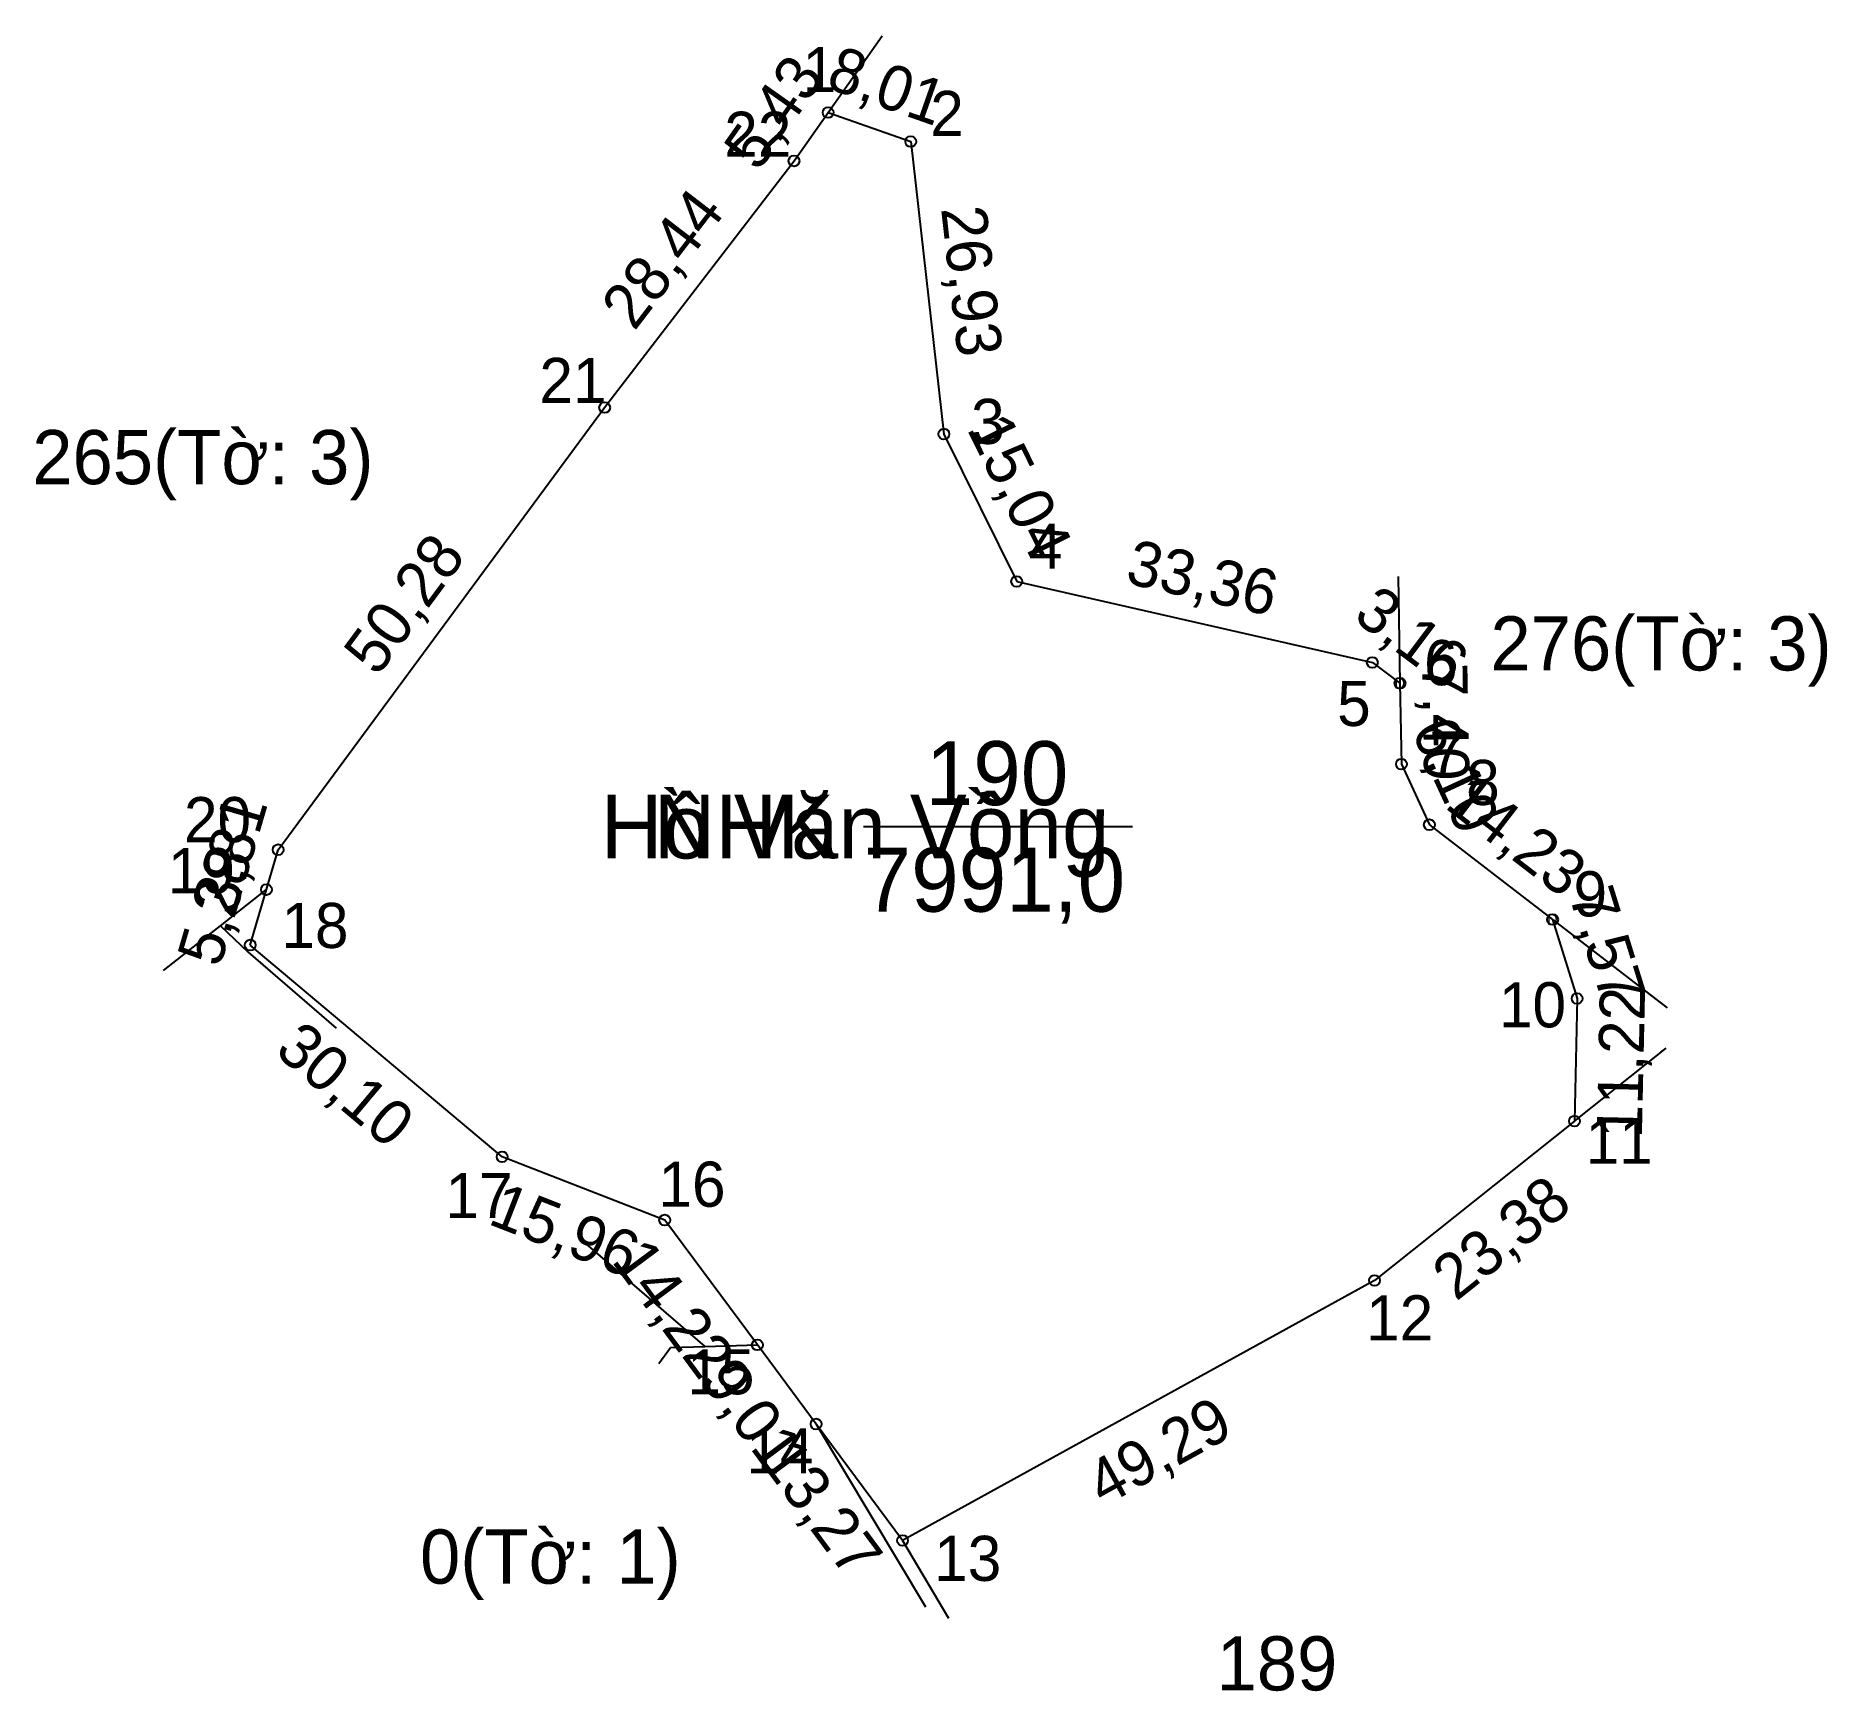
# Model space of a CAD drawing. Extents: x 549636 to 549799, y 1822496 to 1822648.
import ezdxf

# ---------------------------------------------------------------- set-up
doc = ezdxf.new("R2010")
doc.units = 0
for name, color, linetype in [('CanhThua', 7, 'Continuous'), ('ChieuDaiCanhThua', 7, 'Continuous'), ('Level 3', 7, 'Continuous'), ('MocDinhThua', 7, 'Continuous'), ('NhanDiaChinhThua', 7, 'Continuous'), ('NhanTuCan', 7, 'Continuous'), ('RauThua', 7, 'Continuous'), ('SoHieuDinhThua', 7, 'Continuous'), ('TenChuSuDung', 7, 'Continuous')]:
    doc.layers.add(name, color=color, linetype=linetype)

msp = doc.modelspace()

# ---------------------------------------------------------------- linework, layer by layer
at = {"layer": 'CanhThua'}
for p, q in [((549704.93, 1822636.38), (549708.05, 1822640.81)), ((549708.05, 1822640.81), (549715.61, 1822638.16)), ((549715.61, 1822638.16), (549718.64, 1822611.4)), ((549687.61, 1822613.82), (549704.93, 1822636.38)), ((549657.74, 1822573.37), (549687.61, 1822613.82)), ((549718.64, 1822611.4), (549725.3, 1822597.91)), ((549725.3, 1822597.91), (549757.83, 1822590.5)), ((549757.83, 1822590.5), (549760.36, 1822588.6)), ((549760.36, 1822588.6), (549760.49, 1822581.2)), ((549760.49, 1822581.2), (549763.05, 1822575.66)), ((549763.05, 1822575.66), (549774.32, 1822566.98)), ((549656.67, 1822569.72), (549657.74, 1822573.37)), ((549655.19, 1822564.65), (549656.67, 1822569.72)), ((549774.32, 1822566.98), (549776.56, 1822559.76)), ((549678.23, 1822545.28), (549655.19, 1822564.65)), ((549776.56, 1822559.76), (549776.32, 1822548.54)), ((549776.32, 1822548.54), (549758.03, 1822533.97)), ((549693.1, 1822539.49), (549678.23, 1822545.28)), ((549701.58, 1822528.07), (549693.1, 1822539.49)), ((549758.03, 1822533.97), (549714.86, 1822510.18)), ((549706.95, 1822520.83), (549701.58, 1822528.07)), ((549714.86, 1822510.18), (549706.95, 1822520.83))]:
    msp.add_line(p, q, dxfattribs=at)
at = {"layer": 'MocDinhThua'}
for centre in [(549708.05, 1822640.81), (549715.61, 1822638.16), (549704.93, 1822636.38), (549687.61, 1822613.82), (549718.64, 1822611.4), (549725.3, 1822597.91), (549757.83, 1822590.5), (549760.36, 1822588.6), (549760.49, 1822581.2), (549763.05, 1822575.66), (549657.74, 1822573.37), (549656.67, 1822569.72), (549774.32, 1822566.98), (549655.19, 1822564.65), (549776.56, 1822559.76), (549776.32, 1822548.54), (549678.23, 1822545.28), (549693.1, 1822539.49), (549758.03, 1822533.97), (549701.58, 1822528.07), (549706.95, 1822520.83), (549714.86, 1822510.18)]:
    msp.add_circle(centre, 0.495, dxfattribs=at)
at = {"layer": 'NhanDiaChinhThua'}
msp.add_line((549711.29, 1822575.5), (549735.89, 1822575.5), dxfattribs=at)
at = {"layer": 'RauThua'}
for p, q in [((549708.05, 1822640.81), (549712.98, 1822647.83)), ((549760.19, 1822598.37), (549760.36, 1822588.6)), ((549652.46, 1822566.41), (549656.67, 1822569.72)), ((549652.46, 1822566.41), (549656.67, 1822569.72)), ((549650.39, 1822564.78), (549652.46, 1822566.41)), ((549652.46, 1822566.41), (549655, 1822564)), ((549774.32, 1822566.98), (549784.8, 1822558.91)), ((549774.32, 1822566.98), (549784.8, 1822558.91)), ((549647.27, 1822562.33), (549650.39, 1822564.78)), ((549655, 1822564), (549663.06, 1822557.04)), ((549782.33, 1822560.81), (549784.8, 1822558.91)), ((549776.32, 1822548.54), (549784.72, 1822555.23)), ((549776.32, 1822548.54), (549784.72, 1822555.23)), ((549784.22, 1822554.84), (549784.72, 1822555.23)), ((549685.65, 1822537.53), (549696.77, 1822527.93)), ((549692.56, 1822526.37), (549693.63, 1822527.83)), ((549693.63, 1822527.83), (549696.77, 1822527.93)), ((549696.77, 1822527.93), (549701.58, 1822528.07)), ((549696.77, 1822527.93), (549701.58, 1822528.07)), ((549706.95, 1822520.83), (549716.96, 1822504.1)), ((549714.86, 1822510.18), (549719.06, 1822503.07))]:
    msp.add_line(p, q, dxfattribs=at)

# ---------------------------------------------------------------- texts
at = {"layer": 'ChieuDaiCanhThua'}
for s, rotation, p in [('5,43', 54.8636, (549701.65, 1822635.3)), ('8,01', 340.6199, (549707.72, 1822643.12)), ('28,44', 52.4882, (549690.32, 1822620.74)), ('26,93', 276.4664, (549718.38, 1822632.04)), ('15,04', 296.2874, (549720.69, 1822611.91)), ('50,28', 53.5554, (549666.81, 1822589.12)), ('33,36', 347.1676, (549735.12, 1822597.79)), ('3,16', 323.1519, (549755.95, 1822594.49)), ('7,40', 271.006, (549762.39, 1822590.41)), ('6,10', 294.8014, (549761.35, 1822584.26)), ('14,23', 322.397, (549764.33, 1822577.28)), ('3,81', 73.7013, (549653.8, 1822567.25)), ('5,28', 73.6999, (549652.41, 1822562.5)), ('7,57', 287.2542, (549775.79, 1822569.21)), ('11,22', 88.7384, (549782.48, 1822546.95)), ('30,10', 319.9465, (549657.31, 1822554.78)), ('15,96', 338.7357, (549676.82, 1822539.18)), ('23,38', 38.5316, (549765.49, 1822532)), ('14,22', 306.5749, (549688.16, 1822535.76)), ('9,01', 306.5788, (549696.26, 1822524.84)), ('49,29', 28.8663, (549733.23, 1822513.23)), ('13,27', 306.5746, (549701.71, 1822517.5))]:
    msp.add_text(s, height=4.128, rotation=rotation, dxfattribs=at).set_placement(p)
at = {"layer": 'Level 3'}
for p in [(549759.85, 1822588.1), (549773.81, 1822566.48)]:
    msp.add_text('D', height=1, dxfattribs=at).set_placement(p)
at = {"layer": 'NhanDiaChinhThua'}
for s, p in [('190', (549716.97, 1822577.45)), ('NHK', (549692.09, 1822572.57)), ('7991,0', (549711.29, 1822567.7))]:
    msp.add_text(s, height=5.851, dxfattribs=at).set_placement(p)
at = {"layer": 'NhanTuCan'}
for s, p in [('265(Tờ: 3)', (549635.25, 1822606.81)), ('276(Tờ: 3)', (549768.63, 1822589.77)), ('0(Tờ: 1)', (549670.72, 1822506.23)), ('189', (549743.58, 1822496.46))]:
    msp.add_text(s, height=4.953, dxfattribs=at).set_placement(p)
at = {"layer": 'SoHieuDinhThua'}
for s, height, p in [('1', 4.13, (549705.72, 1822642.68)), ('2', 4.13, (549717.39, 1822638.66)), ('22', 4.128, (549698.55, 1822636.76)), ('21', 4.128, (549681.64, 1822614.24)), ('3', 4.13, (549721.13, 1822610.49)), ('4', 4.13, (549726.4, 1822599.08)), ('6', 4.13, (549762.56, 1822588.42)), ('5', 4.13, (549754.61, 1822584.69)), ('7', 4.13, (549763.04, 1822580.06)), ('8', 4.13, (549766.41, 1822577.46)), ('20', 4.128, (549649.13, 1822574.06)), ('19', 4.128, (549647.65, 1822569.39)), ('9', 4.13, (549776.23, 1822567.27)), ('18', 4.128, (549658.04, 1822564.38)), ('10', 4.128, (549769.41, 1822557.12)), ('11', 4.128, (549777.34, 1822544.64)), ('16', 4.128, (549692.53, 1822540.71)), ('17', 4.128, (549673.05, 1822539.67)), ('12', 4.128, (549757.26, 1822528.48)), ('15', 4.128, (549695.17, 1822523.55)), ('14', 4.128, (549700.57, 1822516.31)), ('13', 4.128, (549717.75, 1822506.48))]:
    msp.add_text(s, height=height, dxfattribs=at).set_placement(p)
at = {"layer": 'TenChuSuDung'}
msp.add_text('Hồ Văn Vồng', height=5.8512, dxfattribs=at).set_placement((549687.25, 1822572.57))

doc.saveas('drawing.dxf')
